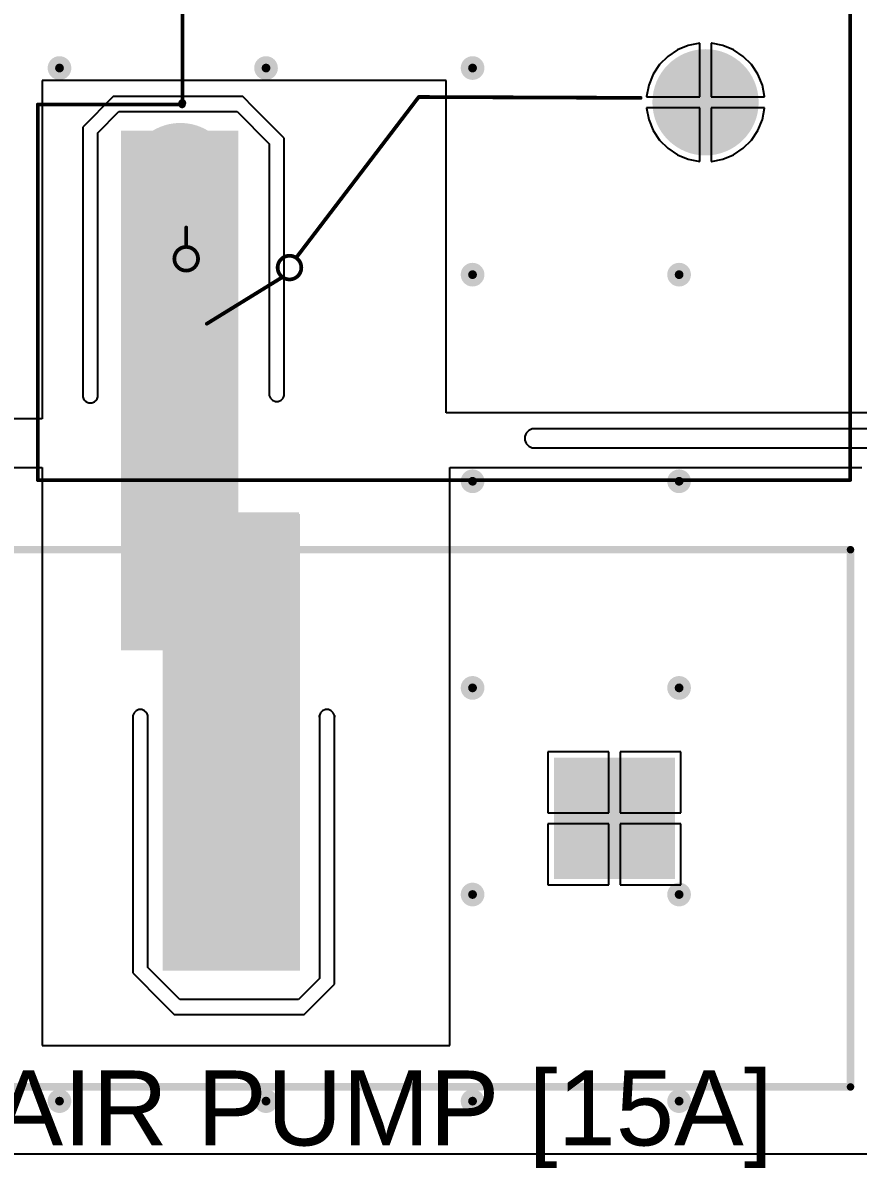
# Model space of a CAD drawing. Header units: millimetres. Extents: x -3 to 175, y -4 to 177.
# Drawn here: x 104.63 to 132.94, y -3.75 to 35.05 of the extents above; entities that cross this region are included whole.
import ezdxf

# ---------------------------------------------------------------- set-up
doc = ezdxf.new("R2010")
doc.units = ezdxf.units.MM
for name, color, linetype in [('BottomLayer', 5, 'Continuous'), ('BottomSolder', 6, 'Continuous'), ('MultiLayer', 9, 'Continuous'), ('PadHoleLayer', 156, 'Continuous'), ('TopLayer', 1, 'Continuous'), ('TopOverlay', 2, 'Continuous'), ('TopSolder', 216, 'Continuous'), ('ViaHoleLayer', 16, 'Continuous')]:
    doc.layers.add(name, color=color, linetype=linetype)
doc.styles.add('Arial', font='', dxfattribs={"height": 0.2})
doc.styles.get('Arial').set_extended_font_data('Arial')

# ---------------------------------------------------------------- blocks, each defined once
blk = doc.blocks.new('SLA_05VDC_SL_A_99')
at = {"layer": 'BottomLayer'}
h = blk.add_hatch(color=5, dxfattribs=at)
edge = h.paths.add_edge_path()
edge.add_arc((8.9, 7.6), 1.75, 0, 360)
h = blk.add_hatch(color=5, dxfattribs=at)
edge = h.paths.add_edge_path()
edge.add_arc((-8.9, 5.1), 1.75, 0, 360)
h = blk.add_hatch(color=5, dxfattribs=at)
edge = h.paths.add_edge_path()
edge.add_arc((-5.1, -7.6), 1.25, 0, 360)
h = blk.add_hatch(color=5, dxfattribs=at)
edge = h.paths.add_edge_path()
edge.add_arc((5.1, -7.6), 1.25, 0, 360)
at = {"layer": 'BottomSolder'}
h = blk.add_hatch(color=6, dxfattribs=at)
edge = h.paths.add_edge_path()
edge.add_arc((8.9, 7.6), 1.801, 0, 360)
h = blk.add_hatch(color=6, dxfattribs=at)
edge = h.paths.add_edge_path()
edge.add_arc((-8.9, 5.1), 1.801, 0, 360)
h = blk.add_hatch(color=6, dxfattribs=at)
edge = h.paths.add_edge_path()
edge.add_arc((-5.1, -7.6), 1.301, 0, 360)
h = blk.add_hatch(color=6, dxfattribs=at)
edge = h.paths.add_edge_path()
edge.add_arc((5.1, -7.6), 1.301, 0, 360)
at = {"layer": 'MultiLayer'}
h = blk.add_hatch(color=9, dxfattribs=at)
edge = h.paths.add_edge_path()
edge.add_arc((8.9, 7.6), 1.75, 0, 360)
h = blk.add_hatch(color=9, dxfattribs=at)
edge = h.paths.add_edge_path()
edge.add_arc((-8.9, 5.1), 1.75, 0, 360)
h = blk.add_hatch(color=9, dxfattribs=at)
edge = h.paths.add_edge_path()
edge.add_arc((-5.1, -7.6), 1.25, 0, 360)
h = blk.add_hatch(color=9, dxfattribs=at)
edge = h.paths.add_edge_path()
edge.add_arc((5.1, -7.6), 1.25, 0, 360)
at = {"layer": 'PadHoleLayer'}
h = blk.add_hatch(color=156, dxfattribs=at)
edge = h.paths.add_edge_path()
edge.add_arc((8.9, 7.6), 1.1, 0, 360)
h = blk.add_hatch(color=156, dxfattribs=at)
edge = h.paths.add_edge_path()
edge.add_arc((-8.9, 5.1), 1.1, 0, 360)
h = blk.add_hatch(color=156, dxfattribs=at)
edge = h.paths.add_edge_path()
edge.add_arc((-5.1, -7.6), 0.6, 0, 360)
h = blk.add_hatch(color=156, dxfattribs=at)
edge = h.paths.add_edge_path()
edge.add_arc((5.1, -7.6), 0.6, 0, 360)
at = {"layer": 'TopLayer'}
h = blk.add_hatch(color=1, dxfattribs=at)
edge = h.paths.add_edge_path()
edge.add_arc((8.9, 7.6), 1.75, 0, 360)
h = blk.add_hatch(color=1, dxfattribs=at)
edge = h.paths.add_edge_path()
edge.add_arc((-8.9, 5.1), 1.75, 0, 360)
h = blk.add_hatch(color=1, dxfattribs=at)
edge = h.paths.add_edge_path()
edge.add_arc((-5.1, -7.6), 1.25, 0, 360)
h = blk.add_hatch(color=1, dxfattribs=at)
edge = h.paths.add_edge_path()
edge.add_arc((5.1, -7.6), 1.25, 0, 360)
at = {"layer": 'TopSolder'}
h = blk.add_hatch(color=216, dxfattribs=at)
edge = h.paths.add_edge_path()
edge.add_arc((8.9, 7.6), 1.801, 0, 360)
h = blk.add_hatch(color=216, dxfattribs=at)
edge = h.paths.add_edge_path()
edge.add_arc((-8.9, 5.1), 1.801, 0, 360)
h = blk.add_hatch(color=216, dxfattribs=at)
edge = h.paths.add_edge_path()
edge.add_arc((-5.1, -7.6), 1.301, 0, 360)
h = blk.add_hatch(color=216, dxfattribs=at)
edge = h.paths.add_edge_path()
edge.add_arc((5.1, -7.6), 1.301, 0, 360)
at = {"layer": 'TopOverlay'}
for points, const_width in [([(-13.8, 17.899), (-13.8, 0.957)], 0.127), ([(13.701, 17.899), (-13.8, 17.899)], 0.127), ([(13.731, 17.899), (13.701, 17.899)], 0.127), ([(13.731, 17.899), (13.731, 5.174)], 0.127), ([(8.001, 12.601), (5.44, 11.023)], 0.127), ([(4.976, 10.368), (0.82, 4.92)], 0.127), ([(8.702, 10), (8.702, 9.341)], 0.127), ([(8.841, 5.123), (8.827, 5.123)], 0.254), ([(8.841, 5.174), (8.841, 5.123)], 0.254), ([(8.827, 5.123), (8.827, -14.051)], 0.127), ([(13.731, 5.174), (8.841, 5.174)], 0.127), ([(0.82, 4.92), (-6.7, 4.95)], 0.127), ([(-11.285, 0.95), (-13.792, 0.95)], 0.127), ([(-11.285, 0.95), (-11.285, -14.051)], 0.127), ([(-3.8, -7.18), (-3.8, -7.35)], 0.127), ([(-2.578, -7.18), (-3.8, -7.18)], 0.127), ([(3.7, -7.081), (2.421, -7.081)], 0.127), ([(3.7, -7.081), (3.7, -7.251)], 0.127), ([(8.827, -14.051), (-11.285, -14.051)], 0.127)]:
    blk.add_lwpolyline(points, dxfattribs=dict(at, const_width=const_width))
for points, const_width in [([(-13.832, 17.899, 1), (-13.768, 17.899, 1)], 0.0635), ([(-13.832, 17.899, 1), (-13.768, 17.899, 1)], 0.0635), ([(13.669, 17.899, 1), (13.733, 17.899, 1)], 0.0635), ([(13.669, 17.899, 1), (13.733, 17.899, 1)], 0.0635), ([(13.699, 17.899, 1), (13.763, 17.899, 1)], 0.0635), ([(13.699, 17.899, 1), (13.763, 17.899, 1)], 0.0635), ([(7.969, 12.601, 1), (8.033, 12.601, 1)], 0.0635), ([(5.602, 10.7, 1), (4.8, 10.7, 1)], 0.127), ([(5.408, 11.023, 1), (5.472, 11.023, 1)], 0.0635), ([(9.103, 10.401, 1), (8.3, 10.401, 1)], 0.127), ([(4.768, 10.7, 1), (4.831, 10.7, 1)], 0.0635), ([(5.57, 10.7, 1), (5.634, 10.7, 1)], 0.0635), ([(4.944, 10.368, 1), (5.008, 10.368, 1)], 0.0635), ([(8.268, 10.401, 1), (8.332, 10.401, 1)], 0.0635), ([(9.071, 10.401, 1), (9.134, 10.401, 1)], 0.0635), ([(8.67, 10, 1), (8.734, 10, 1)], 0.0635), ([(8.67, 9.341, 1), (8.734, 9.341, 1)], 0.0635), ([(8.763, 5.123, 1), (8.89, 5.123, 1)], 0.127), ([(8.777, 5.174, 1), (8.904, 5.174, 1)], 0.127), ([(8.777, 5.123, 1), (8.904, 5.123, 1)], 0.127), ([(8.777, 5.123, 1), (8.904, 5.123, 1)], 0.127), ([(8.795, 5.123, 1), (8.859, 5.123, 1)], 0.0635), ([(8.809, 5.174, 1), (8.873, 5.174, 1)], 0.0635), ([(13.699, 5.174, 1), (13.763, 5.174, 1)], 0.0635), ([(13.699, 5.174, 1), (13.763, 5.174, 1)], 0.0635), ([(-6.732, 4.95, 1), (-6.668, 4.95, 1)], 0.0635), ([(0.789, 4.92, 1), (0.852, 4.92, 1)], 0.0635), ([(0.789, 4.92, 1), (0.852, 4.92, 1)], 0.0635), ([(-13.832, 0.957, 1), (-13.768, 0.957, 1)], 0.0635), ([(-13.824, 0.95, 1), (-13.761, 0.95, 1)], 0.0635), ([(-11.317, 0.95, 1), (-11.253, 0.95, 1)], 0.0635), ([(-11.317, 0.95, 1), (-11.253, 0.95, 1)], 0.0635), ([(-3.832, -7.18, 1), (-3.768, -7.18, 1)], 0.0635), ([(-3.832, -7.18, 1), (-3.768, -7.18, 1)], 0.0635), ([(-3.832, -7.35, 1), (-3.768, -7.35, 1)], 0.0635), ([(-2.61, -7.18, 1), (-2.546, -7.18, 1)], 0.0635), ([(-2.61, -7.18, 1), (-2.546, -7.18, 1)], 0.0635), ([(-0.11, -7.081, 1), (-0.047, -7.081, 1)], 0.0635), ([(-0.11, -7.18, 1), (-0.047, -7.18, 1)], 0.0635), ([(2.389, -7.081, 1), (2.453, -7.081, 1)], 0.0635), ([(2.389, -7.081, 1), (2.453, -7.081, 1)], 0.0635), ([(3.668, -7.081, 1), (3.732, -7.081, 1)], 0.0635), ([(3.668, -7.081, 1), (3.732, -7.081, 1)], 0.0635), ([(3.668, -7.251, 1), (3.732, -7.251, 1)], 0.0635), ([(-11.317, -14.051, 1), (-11.253, -14.051, 1)], 0.0635), ([(-11.317, -14.051, 1), (-11.253, -14.051, 1)], 0.0635), ([(8.795, -14.051, 1), (8.859, -14.051, 1)], 0.0635), ([(8.795, -14.051, 1), (8.859, -14.051, 1)], 0.0635)]:
    blk.add_lwpolyline(points, format="xyb", close=True, dxfattribs=dict(at, const_width=const_width))
at = {"layer": 'TopOverlay', "const_width": 0.127}
for points in [[(-2.578, -7.18, -0.978734), (-0.078, -7.081)], [(-0.078, -7.18, -0.978734), (2.421, -7.081)]]:
    blk.add_lwpolyline(points, format="xyb", dxfattribs=at)
blk = doc.blocks.new('KF78C_13_0_2P_106')
at = {"layer": 'BottomLayer'}
blk.add_hatch(color=5, dxfattribs=at).paths.add_polyline_path([(-8.5, 2), (-4.5, 2), (-4.5, -2), (-8.5, -2)])
h = blk.add_hatch(color=5, dxfattribs=at)
edge = h.paths.add_edge_path()
edge.add_arc((6.5, 0), 2, 0, 360)
at = {"layer": 'BottomSolder'}
blk.add_hatch(color=6, dxfattribs=at).paths.add_polyline_path([(-8.551, 2.051), (-4.449, 2.051), (-4.449, -2.051), (-8.551, -2.051)])
h = blk.add_hatch(color=6, dxfattribs=at)
edge = h.paths.add_edge_path()
edge.add_arc((6.5, 0), 2.051, 0, 360)
at = {"layer": 'MultiLayer'}
blk.add_hatch(color=9, dxfattribs=at).paths.add_polyline_path([(-8.5, 2), (-4.5, 2), (-4.5, -2), (-8.5, -2)])
h = blk.add_hatch(color=9, dxfattribs=at)
edge = h.paths.add_edge_path()
edge.add_arc((6.5, 0), 2, 0, 360)
at = {"layer": 'PadHoleLayer'}
h = blk.add_hatch(color=156, dxfattribs=at)
edge = h.paths.add_edge_path()
edge.add_arc((-6.5, 0), 1.3, 0, 360)
h = blk.add_hatch(color=156, dxfattribs=at)
edge = h.paths.add_edge_path()
edge.add_arc((6.5, 0), 1.3, 0, 360)
at = {"layer": 'TopLayer'}
blk.add_hatch(color=1, dxfattribs=at).paths.add_polyline_path([(-8.5, 2), (-4.5, 2), (-4.5, -2), (-8.5, -2)])
h = blk.add_hatch(color=1, dxfattribs=at)
edge = h.paths.add_edge_path()
edge.add_arc((6.5, 0), 2, 0, 360)
at = {"layer": 'TopSolder'}
blk.add_hatch(color=216, dxfattribs=at).paths.add_polyline_path([(-8.551, 2.051), (-4.449, 2.051), (-4.449, -2.051), (-8.551, -2.051)])
h = blk.add_hatch(color=216, dxfattribs=at)
edge = h.paths.add_edge_path()
edge.add_arc((6.5, 0), 2.051, 0, 360)
at = {"layer": 'TopOverlay', "const_width": 0.254}
for points in [[(-14.5, 9.1), (-14.5, -9.1)], [(14.5, 9.1), (-14.5, 9.1)], [(14.5, 9.1), (14.5, -9.1)], [(14.5, -9.1), (-14.5, -9.1)]]:
    blk.add_lwpolyline(points, dxfattribs=at)
at = {"layer": 'TopOverlay', "const_width": 0.127}
for points in [[(-14.563, 9.1, 1), (-14.436, 9.1, 1)], [(-14.563, 9.1, 1), (-14.436, 9.1, 1)], [(14.437, 9.1, 1), (14.564, 9.1, 1)], [(14.437, 9.1, 1), (14.564, 9.1, 1)], [(-14.563, -9.1, 1), (-14.436, -9.1, 1)], [(-14.563, -9.1, 1), (-14.436, -9.1, 1)], [(14.437, -9.1, 1), (14.564, -9.1, 1)], [(14.437, -9.1, 1), (14.564, -9.1, 1)]]:
    blk.add_lwpolyline(points, format="xyb", close=True, dxfattribs=at)

msp = doc.modelspace()

# ---------------------------------------------------------------- hatches: boundary and pattern name
at = {"layer": 'BottomLayer'}
h = msp.add_hatch(color=5, dxfattribs=at)
edge = h.paths.add_edge_path()
edge.add_arc((105.873, 33.521), 0.3, 0, 360)
h = msp.add_hatch(color=5, dxfattribs=at)
edge = h.paths.add_edge_path()
edge.add_arc((112.873, 33.521), 0.3, 0, 360)
h = msp.add_hatch(color=5, dxfattribs=at)
edge = h.paths.add_edge_path()
edge.add_arc((119.873, 33.521), 0.3, 0, 360)
for points in [[(107.96, 13.792), (111.938, 13.792), (111.938, 31.394), (107.96, 31.394)], [(109.372, 2.946), (114.021, 2.946), (114.021, 18.415), (109.372, 18.415)]]:
    msp.add_hatch(color=5, dxfattribs=at).paths.add_polyline_path(points)
h = msp.add_hatch(color=5, dxfattribs=at)
edge = h.paths.add_edge_path()
edge.add_arc((119.873, 26.521), 0.3, 0, 360)
h = msp.add_hatch(color=5, dxfattribs=at)
edge = h.paths.add_edge_path()
edge.add_arc((126.873, 26.521), 0.3, 0, 360)
h = msp.add_hatch(color=5, dxfattribs=at)
edge = h.paths.add_edge_path()
edge.add_arc((119.873, 19.521), 0.3, 0, 360)
h = msp.add_hatch(color=5, dxfattribs=at)
edge = h.paths.add_edge_path()
edge.add_arc((126.873, 19.521), 0.3, 0, 360)
h = msp.add_hatch(color=5, dxfattribs=at)
edge = h.paths.add_edge_path()
edge.add_arc((119.873, 12.521), 0.3, 0, 360)
h = msp.add_hatch(color=5, dxfattribs=at)
edge = h.paths.add_edge_path()
edge.add_arc((126.873, 12.521), 0.3, 0, 360)
h = msp.add_hatch(color=5, dxfattribs=at)
edge = h.paths.add_edge_path()
edge.add_arc((119.873, 5.521), 0.3, 0, 360)
h = msp.add_hatch(color=5, dxfattribs=at)
edge = h.paths.add_edge_path()
edge.add_arc((126.873, 5.521), 0.3, 0, 360)
h = msp.add_hatch(color=5, dxfattribs=at)
edge = h.paths.add_edge_path()
edge.add_arc((105.873, -1.479), 0.3, 0, 360)
h = msp.add_hatch(color=5, dxfattribs=at)
edge = h.paths.add_edge_path()
edge.add_arc((112.873, -1.479), 0.3, 0, 360)
h = msp.add_hatch(color=5, dxfattribs=at)
edge = h.paths.add_edge_path()
edge.add_arc((119.873, -1.479), 0.3, 0, 360)
h = msp.add_hatch(color=5, dxfattribs=at)
edge = h.paths.add_edge_path()
edge.add_arc((126.873, -1.479), 0.3, 0, 360)
at = {"layer": 'BottomSolder'}
h = msp.add_hatch(color=6, dxfattribs=at)
edge = h.paths.add_edge_path()
edge.add_arc((105.873, 33.521), 0.402, 0, 360)
h = msp.add_hatch(color=6, dxfattribs=at)
edge = h.paths.add_edge_path()
edge.add_arc((112.873, 33.521), 0.402, 0, 360)
h = msp.add_hatch(color=6, dxfattribs=at)
edge = h.paths.add_edge_path()
edge.add_arc((119.873, 33.521), 0.402, 0, 360)
h = msp.add_hatch(color=6, dxfattribs=at)
edge = h.paths.add_edge_path()
edge.add_arc((119.873, 26.521), 0.402, 0, 360)
h = msp.add_hatch(color=6, dxfattribs=at)
edge = h.paths.add_edge_path()
edge.add_arc((126.873, 26.521), 0.402, 0, 360)
h = msp.add_hatch(color=6, dxfattribs=at)
edge = h.paths.add_edge_path()
edge.add_arc((119.873, 19.521), 0.402, 0, 360)
h = msp.add_hatch(color=6, dxfattribs=at)
edge = h.paths.add_edge_path()
edge.add_arc((126.873, 19.521), 0.402, 0, 360)
h = msp.add_hatch(color=6, dxfattribs=at)
edge = h.paths.add_edge_path()
edge.add_arc((119.873, 12.521), 0.402, 0, 360)
h = msp.add_hatch(color=6, dxfattribs=at)
edge = h.paths.add_edge_path()
edge.add_arc((126.873, 12.521), 0.402, 0, 360)
h = msp.add_hatch(color=6, dxfattribs=at)
edge = h.paths.add_edge_path()
edge.add_arc((119.873, 5.521), 0.402, 0, 360)
h = msp.add_hatch(color=6, dxfattribs=at)
edge = h.paths.add_edge_path()
edge.add_arc((126.873, 5.521), 0.402, 0, 360)
h = msp.add_hatch(color=6, dxfattribs=at)
edge = h.paths.add_edge_path()
edge.add_arc((105.873, -1.479), 0.402, 0, 360)
h = msp.add_hatch(color=6, dxfattribs=at)
edge = h.paths.add_edge_path()
edge.add_arc((112.873, -1.479), 0.402, 0, 360)
h = msp.add_hatch(color=6, dxfattribs=at)
edge = h.paths.add_edge_path()
edge.add_arc((119.873, -1.479), 0.402, 0, 360)
h = msp.add_hatch(color=6, dxfattribs=at)
edge = h.paths.add_edge_path()
edge.add_arc((126.873, -1.479), 0.402, 0, 360)
at = {"layer": 'TopLayer'}
h = msp.add_hatch(color=1, dxfattribs=at)
edge = h.paths.add_edge_path()
edge.add_arc((105.873, 33.521), 0.3, 0, 360)
h = msp.add_hatch(color=1, dxfattribs=at)
edge = h.paths.add_edge_path()
edge.add_arc((112.873, 33.521), 0.3, 0, 360)
h = msp.add_hatch(color=1, dxfattribs=at)
edge = h.paths.add_edge_path()
edge.add_arc((119.873, 33.521), 0.3, 0, 360)
for points in [[(107.96, 13.792), (111.938, 13.792), (111.938, 31.394), (107.96, 31.394)], [(109.372, 2.946), (113.995, 2.946), (113.995, 18.466), (109.372, 18.466)]]:
    msp.add_hatch(color=1, dxfattribs=at).paths.add_polyline_path(points)
h = msp.add_hatch(color=1, dxfattribs=at)
edge = h.paths.add_edge_path()
edge.add_arc((119.873, 26.521), 0.3, 0, 360)
h = msp.add_hatch(color=1, dxfattribs=at)
edge = h.paths.add_edge_path()
edge.add_arc((126.873, 26.521), 0.3, 0, 360)
h = msp.add_hatch(color=1, dxfattribs=at)
edge = h.paths.add_edge_path()
edge.add_arc((119.873, 19.521), 0.3, 0, 360)
h = msp.add_hatch(color=1, dxfattribs=at)
edge = h.paths.add_edge_path()
edge.add_arc((126.873, 19.521), 0.3, 0, 360)
h = msp.add_hatch(color=1, dxfattribs=at)
edge = h.paths.add_edge_path()
edge.add_arc((119.873, 12.521), 0.3, 0, 360)
h = msp.add_hatch(color=1, dxfattribs=at)
edge = h.paths.add_edge_path()
edge.add_arc((126.873, 12.521), 0.3, 0, 360)
h = msp.add_hatch(color=1, dxfattribs=at)
edge = h.paths.add_edge_path()
edge.add_arc((119.873, 5.521), 0.3, 0, 360)
h = msp.add_hatch(color=1, dxfattribs=at)
edge = h.paths.add_edge_path()
edge.add_arc((126.873, 5.521), 0.3, 0, 360)
h = msp.add_hatch(color=1, dxfattribs=at)
edge = h.paths.add_edge_path()
edge.add_arc((105.873, -1.479), 0.3, 0, 360)
h = msp.add_hatch(color=1, dxfattribs=at)
edge = h.paths.add_edge_path()
edge.add_arc((112.873, -1.479), 0.3, 0, 360)
h = msp.add_hatch(color=1, dxfattribs=at)
edge = h.paths.add_edge_path()
edge.add_arc((119.873, -1.479), 0.3, 0, 360)
h = msp.add_hatch(color=1, dxfattribs=at)
edge = h.paths.add_edge_path()
edge.add_arc((126.873, -1.479), 0.3, 0, 360)
at = {"layer": 'TopSolder'}
h = msp.add_hatch(color=216, dxfattribs=at)
edge = h.paths.add_edge_path()
edge.add_arc((105.873, 33.521), 0.402, 0, 360)
h = msp.add_hatch(color=216, dxfattribs=at)
edge = h.paths.add_edge_path()
edge.add_arc((112.873, 33.521), 0.402, 0, 360)
h = msp.add_hatch(color=216, dxfattribs=at)
edge = h.paths.add_edge_path()
edge.add_arc((119.873, 33.521), 0.402, 0, 360)
h = msp.add_hatch(color=216, dxfattribs=at)
edge = h.paths.add_edge_path()
edge.add_arc((119.873, 26.521), 0.402, 0, 360)
h = msp.add_hatch(color=216, dxfattribs=at)
edge = h.paths.add_edge_path()
edge.add_arc((126.873, 26.521), 0.402, 0, 360)
h = msp.add_hatch(color=216, dxfattribs=at)
edge = h.paths.add_edge_path()
edge.add_arc((119.873, 19.521), 0.402, 0, 360)
h = msp.add_hatch(color=216, dxfattribs=at)
edge = h.paths.add_edge_path()
edge.add_arc((126.873, 19.521), 0.402, 0, 360)
h = msp.add_hatch(color=216, dxfattribs=at)
edge = h.paths.add_edge_path()
edge.add_arc((119.873, 12.521), 0.402, 0, 360)
h = msp.add_hatch(color=216, dxfattribs=at)
edge = h.paths.add_edge_path()
edge.add_arc((126.873, 12.521), 0.402, 0, 360)
h = msp.add_hatch(color=216, dxfattribs=at)
edge = h.paths.add_edge_path()
edge.add_arc((119.873, 5.521), 0.402, 0, 360)
h = msp.add_hatch(color=216, dxfattribs=at)
edge = h.paths.add_edge_path()
edge.add_arc((126.873, 5.521), 0.402, 0, 360)
h = msp.add_hatch(color=216, dxfattribs=at)
edge = h.paths.add_edge_path()
edge.add_arc((105.873, -1.479), 0.402, 0, 360)
h = msp.add_hatch(color=216, dxfattribs=at)
edge = h.paths.add_edge_path()
edge.add_arc((112.873, -1.479), 0.402, 0, 360)
h = msp.add_hatch(color=216, dxfattribs=at)
edge = h.paths.add_edge_path()
edge.add_arc((119.873, -1.479), 0.402, 0, 360)
h = msp.add_hatch(color=216, dxfattribs=at)
edge = h.paths.add_edge_path()
edge.add_arc((126.873, -1.479), 0.402, 0, 360)
at = {"layer": 'ViaHoleLayer'}
h = msp.add_hatch(color=16, dxfattribs=at)
edge = h.paths.add_edge_path()
edge.add_arc((105.873, 33.521), 0.15, 0, 360)
h = msp.add_hatch(color=16, dxfattribs=at)
edge = h.paths.add_edge_path()
edge.add_arc((112.873, 33.521), 0.15, 0, 360)
h = msp.add_hatch(color=16, dxfattribs=at)
edge = h.paths.add_edge_path()
edge.add_arc((119.873, 33.521), 0.15, 0, 360)
h = msp.add_hatch(color=16, dxfattribs=at)
edge = h.paths.add_edge_path()
edge.add_arc((119.873, 26.521), 0.15, 0, 360)
h = msp.add_hatch(color=16, dxfattribs=at)
edge = h.paths.add_edge_path()
edge.add_arc((126.873, 26.521), 0.15, 0, 360)
h = msp.add_hatch(color=16, dxfattribs=at)
edge = h.paths.add_edge_path()
edge.add_arc((119.873, 19.521), 0.15, 0, 360)
h = msp.add_hatch(color=16, dxfattribs=at)
edge = h.paths.add_edge_path()
edge.add_arc((126.873, 19.521), 0.15, 0, 360)
h = msp.add_hatch(color=16, dxfattribs=at)
edge = h.paths.add_edge_path()
edge.add_arc((119.873, 12.521), 0.15, 0, 360)
h = msp.add_hatch(color=16, dxfattribs=at)
edge = h.paths.add_edge_path()
edge.add_arc((126.873, 12.521), 0.15, 0, 360)
h = msp.add_hatch(color=16, dxfattribs=at)
edge = h.paths.add_edge_path()
edge.add_arc((119.873, 5.521), 0.15, 0, 360)
h = msp.add_hatch(color=16, dxfattribs=at)
edge = h.paths.add_edge_path()
edge.add_arc((126.873, 5.521), 0.15, 0, 360)
h = msp.add_hatch(color=16, dxfattribs=at)
edge = h.paths.add_edge_path()
edge.add_arc((105.873, -1.479), 0.15, 0, 360)
h = msp.add_hatch(color=16, dxfattribs=at)
edge = h.paths.add_edge_path()
edge.add_arc((112.873, -1.479), 0.15, 0, 360)
h = msp.add_hatch(color=16, dxfattribs=at)
edge = h.paths.add_edge_path()
edge.add_arc((119.873, -1.479), 0.15, 0, 360)
h = msp.add_hatch(color=16, dxfattribs=at)
edge = h.paths.add_edge_path()
edge.add_arc((126.873, -1.479), 0.15, 0, 360)

# ---------------------------------------------------------------- linework, layer by layer
at = {"layer": 'BottomLayer'}
for p, q in [((127.184, 34.287), (126.819, 34.136)), ((127.571, 34.364), (127.184, 34.287)), ((127.578, 34.364), (127.571, 34.364)), ((127.578, 32.55), (127.578, 34.364)), ((127.966, 34.364), (127.959, 34.364)), ((127.959, 34.364), (127.959, 32.55)), ((128.353, 34.287), (127.966, 34.364)), ((128.718, 34.136), (128.353, 34.287)), ((126.491, 33.916), (126.212, 33.637)), ((126.819, 34.136), (126.491, 33.916)), ((129.046, 33.916), (128.718, 34.136)), ((129.325, 33.637), (129.046, 33.916)), ((126.212, 33.637), (125.993, 33.309)), ((129.544, 33.309), (129.325, 33.637)), ((118.974, 33.096), (105.283, 33.096)), ((105.283, 33.096), (105.283, 21.641)), ((118.974, 21.844), (118.974, 33.096)), ((125.993, 33.309), (125.842, 32.944)), ((129.696, 32.944), (129.544, 33.309)), ((125.842, 32.944), (125.765, 32.557)), ((129.773, 32.557), (129.696, 32.944)), ((125.765, 32.557), (125.765, 32.55)), ((125.765, 32.55), (127.578, 32.55)), ((127.959, 32.55), (129.773, 32.55)), ((129.773, 32.55), (129.773, 32.557)), ((127.578, 32.169), (125.765, 32.169)), ((125.765, 32.169), (125.765, 32.162)), ((125.765, 32.162), (125.842, 31.775)), ((127.578, 30.356), (127.578, 32.169)), ((129.773, 32.169), (127.959, 32.169)), ((127.959, 32.169), (127.959, 30.356)), ((129.696, 31.775), (129.773, 32.162)), ((129.773, 32.162), (129.773, 32.169)), ((125.842, 31.775), (125.993, 31.41)), ((129.544, 31.41), (129.696, 31.775)), ((125.993, 31.41), (126.212, 31.082)), ((126.212, 31.082), (126.491, 30.803)), ((129.046, 30.803), (129.325, 31.082)), ((129.325, 31.082), (129.544, 31.41)), ((126.491, 30.803), (126.819, 30.584)), ((128.718, 30.584), (129.046, 30.803)), ((126.819, 30.584), (127.184, 30.433)), ((127.184, 30.433), (127.571, 30.356)), ((127.571, 30.356), (127.578, 30.356)), ((127.959, 30.356), (127.966, 30.356)), ((127.966, 30.356), (128.353, 30.433)), ((128.353, 30.433), (128.718, 30.584)), ((134.696, 21.844), (118.974, 21.844)), ((105.283, 21.641), (90.475, 21.641)), ((90.653, 19.99), (105.283, 19.99)), ((105.283, 19.99), (105.283, 0.406)), ((119.101, 0.406), (119.101, 19.99)), ((119.101, 19.99), (133.071, 19.99)), ((124.492, 10.357), (122.429, 10.357)), ((122.429, 10.357), (122.429, 8.293)), ((124.492, 8.293), (124.492, 10.357)), ((126.937, 10.357), (124.873, 10.357)), ((124.873, 10.357), (124.873, 8.293)), ((126.937, 8.293), (126.937, 10.357)), ((122.429, 8.293), (124.492, 8.293)), ((124.873, 8.293), (126.937, 8.293)), ((124.492, 7.912), (122.429, 7.912)), ((122.429, 7.912), (122.429, 5.849)), ((124.492, 5.849), (124.492, 7.912)), ((126.937, 7.912), (124.873, 7.912)), ((124.873, 7.912), (124.873, 5.849)), ((126.937, 5.849), (126.937, 7.912)), ((122.429, 5.849), (124.492, 5.849)), ((124.873, 5.849), (126.937, 5.849)), ((105.283, 0.406), (119.101, 0.406)), ((174.925, -3.272), (-2.814, -3.272))]:
    msp.add_line(p, q, dxfattribs=at)
at = {"layer": 'MultiLayer'}
for p, q in [((107.689, 32.552), (106.661, 31.523)), ((112.089, 32.552), (107.689, 32.552)), ((112.464, 32.177), (112.089, 32.552)), ((107.169, 31.331), (107.881, 32.044)), ((107.881, 32.044), (111.898, 32.044)), ((111.898, 32.044), (112.985, 30.957)), ((113.493, 31.148), (112.464, 32.177)), ((106.661, 31.523), (106.665, 22.428)), ((107.169, 22.428), (107.169, 31.331)), ((113.493, 22.479), (113.493, 31.148)), ((112.985, 30.957), (112.985, 22.479)), ((106.665, 22.428), (106.665, 22.378)), ((106.665, 22.378), (106.703, 22.284)), ((106.703, 22.284), (106.775, 22.213)), ((106.775, 22.213), (106.868, 22.174)), ((106.868, 22.174), (106.919, 22.174)), ((106.919, 22.174), (106.969, 22.174)), ((106.969, 22.174), (107.062, 22.213)), ((107.062, 22.213), (107.134, 22.284)), ((107.134, 22.284), (107.173, 22.378)), ((107.173, 22.428), (107.169, 22.428)), ((107.173, 22.378), (107.173, 22.428)), ((107.173, 22.428), (107.173, 22.428)), ((112.985, 22.479), (112.985, 22.428)), ((112.985, 22.428), (113.024, 22.335)), ((113.024, 22.335), (113.095, 22.264)), ((113.095, 22.264), (113.189, 22.225)), ((113.189, 22.225), (113.239, 22.225)), ((113.239, 22.225), (113.29, 22.225)), ((113.29, 22.225), (113.383, 22.264)), ((113.383, 22.264), (113.454, 22.335)), ((113.454, 22.335), (113.493, 22.428)), ((113.493, 22.428), (113.493, 22.479)), ((113.493, 22.479), (113.493, 22.479)), ((121.69, 21.156), (121.642, 21.039)), ((121.642, 21.039), (121.642, 20.976)), ((121.642, 20.976), (121.642, 20.913)), ((121.78, 21.245), (121.69, 21.156)), ((121.896, 21.294), (121.78, 21.245)), ((121.96, 21.294), (121.896, 21.294)), ((133.624, 21.294), (121.96, 21.294)), ((121.642, 20.913), (121.69, 20.796)), ((121.69, 20.796), (121.78, 20.706)), ((121.78, 20.706), (121.896, 20.658)), ((121.896, 20.658), (121.96, 20.658)), ((121.96, 20.658), (133.325, 20.658)), ((121.96, 20.658), (121.96, 20.658)), ((108.399, 11.675), (108.36, 11.582)), ((108.47, 11.747), (108.399, 11.675)), ((108.564, 11.786), (108.47, 11.747)), ((108.614, 11.786), (108.564, 11.786)), ((108.665, 11.786), (108.614, 11.786)), ((108.758, 11.747), (108.665, 11.786)), ((108.83, 11.675), (108.758, 11.747)), ((108.868, 11.582), (108.83, 11.675)), ((114.72, 11.675), (114.681, 11.582)), ((114.791, 11.747), (114.72, 11.675)), ((114.884, 11.786), (114.791, 11.747)), ((114.935, 11.786), (114.884, 11.786)), ((114.986, 11.786), (114.935, 11.786)), ((115.079, 11.747), (114.986, 11.786)), ((115.15, 11.675), (115.079, 11.747)), ((115.189, 11.582), (115.15, 11.675)), ((108.36, 11.582), (108.36, 11.532)), ((108.36, 11.532), (108.36, 11.532)), ((108.36, 11.532), (108.36, 2.863)), ((108.868, 11.532), (108.868, 11.582)), ((108.868, 3.054), (108.868, 11.532)), ((114.681, 11.582), (114.681, 11.532)), ((114.681, 11.532), (114.685, 11.582)), ((114.681, 11.532), (114.681, 11.532)), ((114.685, 11.582), (114.685, 2.679)), ((115.193, 11.582), (115.189, 11.532)), ((115.189, 11.532), (115.189, 11.582)), ((115.193, 2.488), (115.193, 11.582)), ((108.36, 2.863), (109.389, 1.834)), ((109.956, 1.967), (108.868, 3.054)), ((114.685, 2.679), (113.973, 1.967)), ((114.164, 1.459), (115.193, 2.488)), ((113.973, 1.967), (109.956, 1.967)), ((109.389, 1.834), (109.764, 1.459)), ((109.764, 1.459), (114.164, 1.459))]:
    msp.add_line(p, q, dxfattribs=at)
at = {"layer": 'TopLayer'}
for p, q in [((127.184, 34.287), (126.819, 34.136)), ((127.571, 34.364), (127.184, 34.287)), ((127.578, 34.364), (127.571, 34.364)), ((127.578, 32.55), (127.578, 34.364)), ((127.966, 34.364), (127.959, 34.364)), ((127.959, 34.364), (127.959, 32.55)), ((128.353, 34.287), (127.966, 34.364)), ((128.718, 34.136), (128.353, 34.287)), ((126.491, 33.916), (126.212, 33.637)), ((126.819, 34.136), (126.491, 33.916)), ((129.046, 33.916), (128.718, 34.136)), ((129.325, 33.637), (129.046, 33.916)), ((126.212, 33.637), (125.993, 33.309)), ((129.544, 33.309), (129.325, 33.637)), ((118.974, 33.096), (105.283, 33.096)), ((105.283, 33.096), (105.283, 21.641)), ((118.974, 21.844), (118.974, 33.096)), ((125.993, 33.309), (125.842, 32.944)), ((129.696, 32.944), (129.544, 33.309)), ((125.842, 32.944), (125.765, 32.557)), ((129.773, 32.557), (129.696, 32.944)), ((125.765, 32.557), (125.765, 32.55)), ((125.765, 32.55), (127.578, 32.55)), ((127.959, 32.55), (129.773, 32.55)), ((129.773, 32.55), (129.773, 32.557)), ((127.578, 32.169), (125.765, 32.169)), ((125.765, 32.169), (125.765, 32.162)), ((125.765, 32.162), (125.842, 31.775)), ((127.578, 30.356), (127.578, 32.169)), ((129.773, 32.169), (127.959, 32.169)), ((127.959, 32.169), (127.959, 30.356)), ((129.696, 31.775), (129.773, 32.162)), ((129.773, 32.162), (129.773, 32.169)), ((125.842, 31.775), (125.993, 31.41)), ((129.544, 31.41), (129.696, 31.775)), ((125.993, 31.41), (126.212, 31.082)), ((126.212, 31.082), (126.491, 30.803)), ((129.046, 30.803), (129.325, 31.082)), ((129.325, 31.082), (129.544, 31.41)), ((126.491, 30.803), (126.819, 30.584)), ((128.718, 30.584), (129.046, 30.803)), ((126.819, 30.584), (127.184, 30.433)), ((127.184, 30.433), (127.571, 30.356)), ((127.571, 30.356), (127.578, 30.356)), ((127.959, 30.356), (127.966, 30.356)), ((127.966, 30.356), (128.353, 30.433)), ((128.353, 30.433), (128.718, 30.584)), ((134.696, 21.844), (118.974, 21.844)), ((105.283, 21.641), (90.475, 21.641)), ((90.653, 19.99), (105.283, 19.99)), ((105.283, 19.99), (105.283, 0.406)), ((119.101, 0.406), (119.101, 19.99)), ((119.101, 19.99), (133.071, 19.99)), ((124.492, 10.357), (122.429, 10.357)), ((122.429, 10.357), (122.429, 8.293)), ((124.492, 8.293), (124.492, 10.357)), ((126.937, 10.357), (124.873, 10.357)), ((124.873, 10.357), (124.873, 8.293)), ((126.937, 8.293), (126.937, 10.357)), ((122.429, 8.293), (124.492, 8.293)), ((124.873, 8.293), (126.937, 8.293)), ((124.492, 7.912), (122.429, 7.912)), ((122.429, 7.912), (122.429, 5.849)), ((124.492, 5.849), (124.492, 7.912)), ((126.937, 7.912), (124.873, 7.912)), ((124.873, 7.912), (124.873, 5.849)), ((126.937, 5.849), (126.937, 7.912)), ((122.429, 5.849), (124.492, 5.849)), ((124.873, 5.849), (126.937, 5.849)), ((105.283, 0.406), (119.101, 0.406)), ((174.925, -3.272), (-2.814, -3.272))]:
    msp.add_line(p, q, dxfattribs=at)

# ---------------------------------------------------------------- block references
at = {"rotation": 180}
for name, p in [('SLA_05VDC_SL_A_99', (118.869, 37.46)), ('KF78C_13_0_2P_106', (118.183, 8.103))]:
    msp.add_blockref(name, p, dxfattribs=at)

# ---------------------------------------------------------------- texts
at = {"layer": 'TopOverlay', "style": 'Arial'}
msp.add_text('AIR PUMP [15A]', height=2.54, rotation=360, dxfattribs=at).set_placement((103.632, -2.981))

doc.saveas('drawing.dxf')
